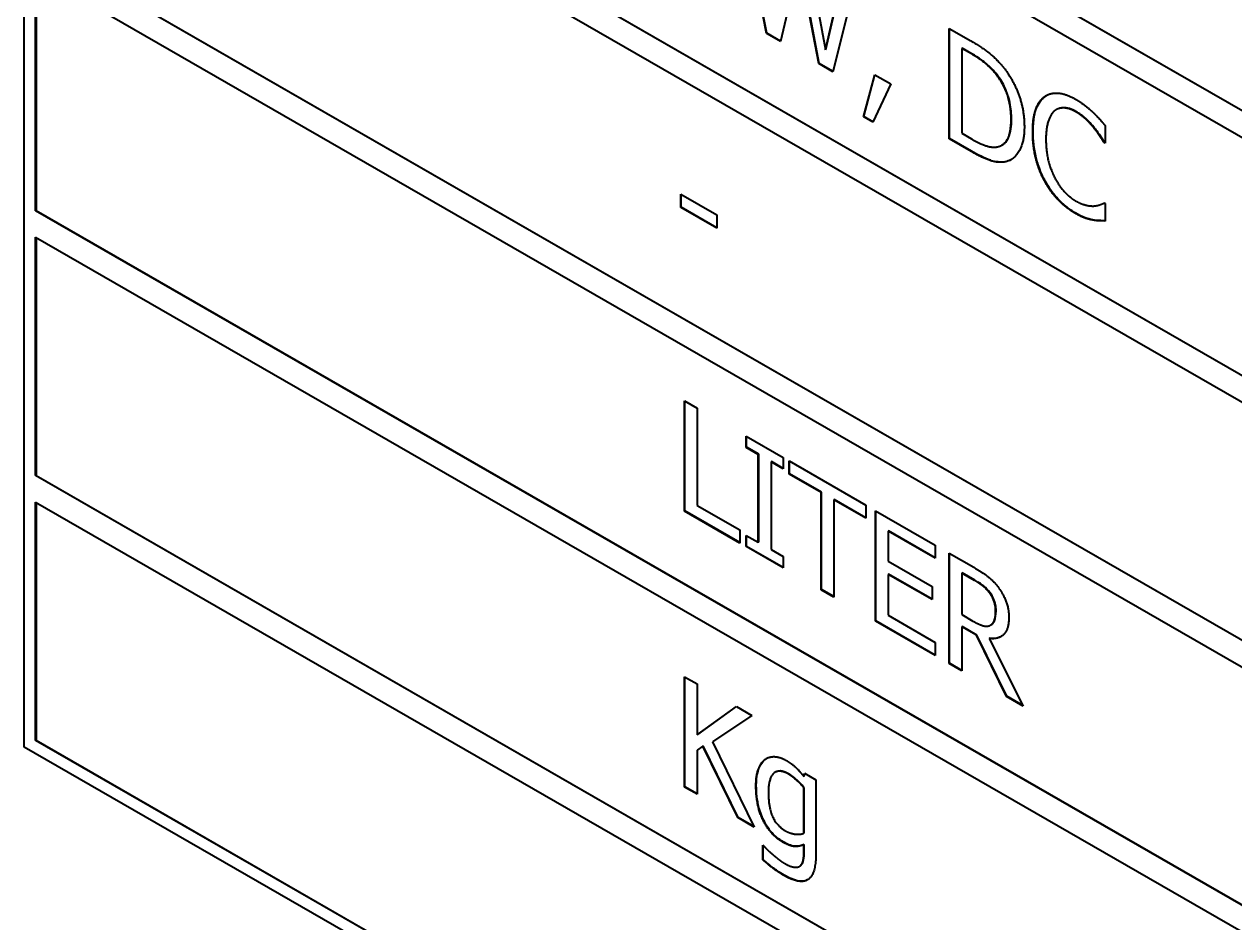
# Model space of a CAD drawing. Header units: millimetres. Extents: x 0 to 4205, y 0 to 2970.
# Drawn here: x 3770.89 to 3782.1, y 2233.51 to 2241.83 of the extents above; entities that cross this region are included whole.
import ezdxf

# ---------------------------------------------------------------- set-up
doc = ezdxf.new("R2010")
doc.units = ezdxf.units.MM
doc.header["$LTSCALE"] = 5
doc.layers.add('가시적인 것(ISO)', color=3, linetype='Continuous', lineweight=40)
doc.layers.add('가시적인 좁은 것(ISO)', color=3, linetype='Continuous', lineweight=35)

msp = doc.modelspace()

# ---------------------------------------------------------------- linework, layer by layer
at = {"layer": '가시적인 것(ISO)'}
for p, q in [((3770.8882, 2235.1327), (3770.8882, 2254.7539)), ((3803.309, 2228.8487), (3770.9942, 2247.4575)), ((3770.9978, 2247.4595), (3803.309, 2228.8527)), ((3770.9942, 2247.2122), (3803.309, 2228.6034)), ((3803.309, 2226.396), (3770.9942, 2245.0049)), ((3770.9978, 2245.0069), (3803.309, 2226.4001)), ((3770.9942, 2244.7596), (3803.309, 2226.1507)), ((3777.7602, 2241.7416), (3777.5346, 2242.8935)), ((3777.7637, 2241.7436), (3777.539, 2242.8909)), ((3803.309, 2223.9434), (3770.9942, 2242.5522)), ((3770.9978, 2242.5543), (3803.309, 2223.9474)), ((3778.1291, 2242.5511), (3778.3067, 2241.5917)), ((3778.0653, 2242.4139), (3777.8906, 2241.6665)), ((3778.2451, 2241.4623), (3778.0653, 2242.4139)), ((3778.2487, 2241.4644), (3778.0689, 2242.4159)), ((3778.3067, 2241.5917), (3778.4836, 2242.3469)), ((3778.3103, 2241.5937), (3778.4863, 2242.3454)), ((3770.9942, 2240.0996), (3770.9942, 2242.307)), ((3770.9942, 2242.307), (3803.309, 2223.6981)), ((3770.9978, 2242.3049), (3770.9978, 2240.1016)), ((3778.599, 2242.2805), (3778.3769, 2241.3865)), ((3779.452, 2240.7673), (3779.452, 2241.7893)), ((3779.452, 2241.7893), (3779.6533, 2241.6734)), ((3779.4556, 2240.7694), (3779.4556, 2241.7872)), ((3777.7637, 2241.7436), (3777.7602, 2241.7416)), ((3777.8906, 2241.6665), (3777.7602, 2241.7416)), ((3777.8914, 2241.6701), (3777.7637, 2241.7436)), ((3778.3103, 2241.5937), (3778.3067, 2241.5917)), ((3779.573, 2241.6061), (3779.5695, 2241.604)), ((3779.5695, 2241.604), (3779.5695, 2240.8173)), ((3779.659, 2241.5525), (3779.5695, 2241.604)), ((3779.6626, 2241.5545), (3779.573, 2241.6061)), ((3778.2487, 2241.4644), (3778.2451, 2241.4623)), ((3778.3769, 2241.3865), (3778.2451, 2241.4623)), ((3778.3778, 2241.39), (3778.2487, 2241.4644)), ((3778.6584, 2240.9701), (3778.763, 2241.3596)), ((3778.6619, 2240.9721), (3778.7656, 2241.3581)), ((3778.763, 2241.3596), (3778.9113, 2241.2742)), ((3778.9113, 2241.2742), (3778.7451, 2240.9202)), ((3780.4465, 2241.037), (3780.443, 2241.0349)), ((3778.6619, 2240.9721), (3778.6584, 2240.9701)), ((3778.7451, 2240.9202), (3778.6584, 2240.9701)), ((3778.7466, 2240.9234), (3778.6619, 2240.9721)), ((3780.8968, 2240.8894), (3780.8968, 2240.7254)), ((3779.4556, 2240.7694), (3779.452, 2240.7673)), ((3779.6555, 2240.6502), (3779.452, 2240.7673)), ((3779.659, 2240.6522), (3779.4556, 2240.7694)), ((3779.5695, 2240.8173), (3779.659, 2240.7657)), ((3779.9454, 2240.7094), (3779.9419, 2240.7073)), ((3780.891, 2240.7328), (3780.8875, 2240.7308)), ((3780.8968, 2240.7254), (3780.8875, 2240.7308)), ((3780.8968, 2240.7295), (3780.891, 2240.7328)), ((3779.972, 2240.554), (3779.9685, 2240.5519)), ((3776.9673, 2240.1306), (3776.9673, 2240.2549)), ((3776.9673, 2240.2549), (3777.3018, 2240.0622)), ((3776.9708, 2240.1327), (3776.9708, 2240.2528)), ((3770.9978, 2240.1016), (3770.9942, 2240.0996)), ((3803.309, 2221.4907), (3770.9942, 2240.0996)), ((3770.9978, 2240.1016), (3803.309, 2221.4948)), ((3776.9708, 2240.1327), (3776.9673, 2240.1306)), ((3777.3018, 2239.938), (3776.9673, 2240.1306)), ((3777.3018, 2239.9421), (3776.9708, 2240.1327)), ((3780.8882, 2240.1722), (3780.8879, 2240.172)), ((3780.8882, 2240.1722), (3780.8968, 2240.1672)), ((3780.8968, 2240.1672), (3780.8968, 2240.0049)), ((3777.3018, 2240.0622), (3777.3018, 2239.938)), ((3780.7828, 2240.0166), (3780.7793, 2240.0146)), ((3770.9942, 2237.6469), (3770.9942, 2239.8543)), ((3770.9942, 2239.8543), (3803.309, 2221.2455)), ((3770.9978, 2239.8523), (3770.9978, 2237.649)), ((3777.0031, 2237.3178), (3777.0031, 2238.3398)), ((3777.0031, 2238.3398), (3777.1206, 2238.2721)), ((3777.0066, 2237.3199), (3777.0066, 2238.3377)), ((3777.1206, 2238.2721), (3777.1206, 2237.3711)), ((3777.5733, 2237.9071), (3777.5733, 2238.0114)), ((3777.5733, 2238.0114), (3777.9156, 2237.8143)), ((3777.5768, 2237.9091), (3777.5768, 2238.0094)), ((3777.5768, 2237.9091), (3777.5733, 2237.9071)), ((3777.6857, 2237.8423), (3777.5733, 2237.9071)), ((3777.6892, 2237.8444), (3777.5768, 2237.9091)), ((3777.6892, 2237.8444), (3777.6857, 2237.8423)), ((3777.6857, 2237.0291), (3777.6857, 2237.8423)), ((3777.6892, 2237.0311), (3777.6892, 2237.8444)), ((3777.8067, 2237.7767), (3777.8032, 2237.7747)), ((3777.9156, 2237.7099), (3777.8032, 2237.7747)), ((3777.8032, 2237.7747), (3777.8032, 2236.9615)), ((3777.9156, 2237.714), (3777.8067, 2237.7767)), ((3777.9156, 2237.8143), (3777.9156, 2237.7099)), ((3777.9708, 2237.6616), (3777.9708, 2237.7825)), ((3777.9708, 2237.7825), (3778.6813, 2237.3733)), ((3777.9743, 2237.6636), (3777.9743, 2237.7805)), ((3770.9978, 2237.649), (3770.9942, 2237.6469)), ((3803.309, 2219.0381), (3770.9942, 2237.6469)), ((3770.9978, 2237.649), (3803.309, 2219.0422)), ((3777.9743, 2237.6636), (3777.9708, 2237.6616)), ((3778.2673, 2237.4908), (3777.9708, 2237.6616)), ((3778.2709, 2237.4929), (3777.9743, 2237.6636)), ((3770.9942, 2235.1943), (3770.9942, 2237.4017)), ((3770.9942, 2237.4017), (3803.309, 2218.7928)), ((3770.9978, 2237.3996), (3770.9978, 2235.1963)), ((3778.2709, 2237.4929), (3778.2673, 2237.4908)), ((3778.2673, 2236.5898), (3778.2673, 2237.4908)), ((3778.2709, 2236.5919), (3778.2709, 2237.4929)), ((3778.3883, 2237.4252), (3778.3848, 2237.4232)), ((3778.6813, 2237.2524), (3778.3848, 2237.4232)), ((3778.3848, 2237.4232), (3778.3848, 2236.5222)), ((3778.6813, 2237.2565), (3778.3883, 2237.4252)), ((3777.0066, 2237.3199), (3777.0031, 2237.3178)), ((3777.5152, 2237.0229), (3777.0031, 2237.3178)), ((3777.5152, 2237.027), (3777.0066, 2237.3199)), ((3777.1206, 2237.3711), (3777.5152, 2237.1438)), ((3778.6813, 2237.3733), (3778.6813, 2237.2524)), ((3778.7709, 2236.2999), (3778.7709, 2237.3218)), ((3778.7709, 2237.3218), (3779.3238, 2237.0034)), ((3778.7744, 2236.3019), (3778.7744, 2237.3198)), ((3777.5152, 2237.1438), (3777.5152, 2237.0229)), ((3777.5733, 2236.9895), (3777.5733, 2237.0939)), ((3777.5733, 2237.0939), (3777.6857, 2237.0291)), ((3777.5768, 2236.9915), (3777.5768, 2237.0918)), ((3778.8919, 2237.1353), (3778.8883, 2237.1332)), ((3779.3238, 2236.8824), (3778.8883, 2237.1332)), ((3778.8883, 2237.1332), (3778.8883, 2236.8533)), ((3779.3238, 2236.8865), (3778.8919, 2237.1353)), ((3777.5768, 2236.9915), (3777.5733, 2236.9895)), ((3777.9156, 2236.7923), (3777.5733, 2236.9895)), ((3777.9156, 2236.7964), (3777.5768, 2236.9915)), ((3777.6892, 2237.0311), (3777.6857, 2237.0291)), ((3777.8032, 2236.9615), (3777.9156, 2236.8967)), ((3779.3238, 2237.0034), (3779.3238, 2236.8824)), ((3777.9156, 2236.8967), (3777.9156, 2236.7923)), ((3778.8883, 2236.8533), (3779.2945, 2236.6194)), ((3779.4528, 2236.9291), (3779.6805, 2236.7979)), ((3779.4528, 2235.9072), (3779.4528, 2236.9291)), ((3779.4563, 2235.9092), (3779.4563, 2236.9271)), ((3778.8919, 2236.7344), (3778.8883, 2236.7324)), ((3778.8883, 2236.7324), (3778.8883, 2236.3531)), ((3779.2945, 2236.4985), (3778.8883, 2236.7324)), ((3779.2945, 2236.5026), (3778.8919, 2236.7344)), ((3779.5738, 2236.7459), (3779.5702, 2236.7439)), ((3779.687, 2236.6766), (3779.5702, 2236.7439)), ((3779.5702, 2236.7439), (3779.5702, 2236.3596)), ((3779.6905, 2236.6787), (3779.5738, 2236.7459)), ((3779.2945, 2236.6194), (3779.2945, 2236.4985)), ((3778.2709, 2236.5919), (3778.2673, 2236.5898)), ((3778.3848, 2236.5222), (3778.2673, 2236.5898)), ((3778.3848, 2236.5263), (3778.2709, 2236.5919)), ((3778.7744, 2236.3019), (3778.7709, 2236.2999)), ((3779.3238, 2235.9814), (3778.7709, 2236.2999)), ((3779.3238, 2235.9855), (3778.7744, 2236.3019)), ((3778.8883, 2236.3531), (3779.3238, 2236.1023)), ((3779.5702, 2236.3596), (3779.6734, 2236.3002)), ((3779.5738, 2236.2482), (3779.5702, 2236.2462)), ((3779.7049, 2236.1686), (3779.5702, 2236.2462)), ((3779.5702, 2236.2462), (3779.5702, 2235.8395)), ((3779.7084, 2236.1706), (3779.5738, 2236.2482)), ((3779.7084, 2236.1706), (3779.7049, 2236.1686)), ((3779.9842, 2235.6011), (3779.7049, 2236.1686)), ((3779.9878, 2235.6032), (3779.7084, 2236.1706)), ((3779.8331, 2236.2612), (3779.8329, 2236.2611)), ((3779.8395, 2236.2648), (3779.836, 2236.2628)), ((3779.3238, 2236.1023), (3779.3238, 2235.9814)), ((3779.8259, 2236.1411), (3779.8224, 2236.1391)), ((3779.8224, 2236.1391), (3780.1368, 2235.5133)), ((3779.4563, 2235.9092), (3779.4528, 2235.9072)), ((3779.5702, 2235.8395), (3779.4528, 2235.9072)), ((3779.5702, 2235.8436), (3779.4563, 2235.9092)), ((3777.0031, 2234.763), (3777.0031, 2235.7849)), ((3777.0031, 2235.7849), (3777.1206, 2235.7173)), ((3777.0066, 2234.765), (3777.0066, 2235.7829)), ((3777.1206, 2235.7173), (3777.1206, 2235.2477)), ((3779.9878, 2235.6032), (3779.9842, 2235.6011)), ((3780.1368, 2235.5133), (3779.9842, 2235.6011)), ((3780.1339, 2235.519), (3779.9878, 2235.6032)), ((3777.1206, 2235.2477), (3777.483, 2235.5086)), ((3777.1241, 2235.2498), (3777.4834, 2235.5084)), ((3777.483, 2235.5086), (3777.6263, 2235.4261)), ((3777.6263, 2235.4261), (3777.2602, 2235.1806)), ((3770.9978, 2235.1963), (3770.9942, 2235.1943)), ((3803.309, 2216.5854), (3770.9942, 2235.1943)), ((3770.9978, 2235.1963), (3803.309, 2216.5895)), ((3777.1241, 2235.2498), (3777.1206, 2235.2477)), ((3777.2602, 2235.1806), (3777.6477, 2234.3918)), ((3803.4151, 2216.4017), (3770.8882, 2235.1327)), ((3777.1721, 2235.141), (3777.1206, 2235.1036)), ((3777.1206, 2235.1036), (3777.1206, 2234.6954)), ((3777.1757, 2235.1431), (3777.1721, 2235.141)), ((3777.4952, 2234.4796), (3777.1721, 2235.141)), ((3777.4987, 2234.4817), (3777.1757, 2235.1431)), ((3777.8455, 2234.9012), (3777.842, 2234.8992)), ((3778.1076, 2234.8615), (3778.114, 2234.8901)), ((3778.1111, 2234.8636), (3778.1076, 2234.8615)), ((3778.1111, 2234.8636), (3778.1168, 2234.8886)), ((3778.114, 2234.8901), (3778.2193, 2234.8295)), ((3778.2193, 2234.8295), (3778.2193, 2234.1504)), ((3777.0066, 2234.765), (3777.0031, 2234.763)), ((3777.1206, 2234.6954), (3777.0031, 2234.763)), ((3777.1206, 2234.6994), (3777.0066, 2234.765)), ((3778.1111, 2234.7584), (3778.1076, 2234.7564)), ((3778.1076, 2234.3348), (3778.1076, 2234.7564)), ((3778.1111, 2234.3369), (3778.1111, 2234.7584)), ((3777.4987, 2234.4817), (3777.4952, 2234.4796)), ((3777.6477, 2234.3918), (3777.4952, 2234.4796)), ((3777.645, 2234.3975), (3777.4987, 2234.4817)), ((3778.1111, 2234.3369), (3778.1076, 2234.3348)), ((3777.7273, 2234.0893), (3777.7273, 2234.2234)), ((3777.7273, 2234.2234), (3777.733, 2234.2201)), ((3777.7308, 2234.0913), (3777.7308, 2234.2214)), ((3778.1111, 2234.2309), (3778.1076, 2234.2288)), ((3778.1076, 2234.1618), (3778.1076, 2234.2288)), ((3778.1111, 2234.1638), (3778.1111, 2234.2309)), ((3777.7308, 2234.0913), (3777.7273, 2234.0893)), ((3778.0697, 2234.0296), (3778.0661, 2234.0276)), ((3778.0767, 2234.0345), (3778.0732, 2234.0325))]:
    msp.add_line(p, q, dxfattribs=at)
for points, degree in [([(3779.6533, 2241.6734), (3779.7779, 2241.6016), (3779.9198, 2241.4768), (3779.9699, 2241.4099)], 2), ([(3779.8926, 2241.3567), (3779.8453, 2241.4162), (3779.7386, 2241.5067), (3779.659, 2241.5525)], 2), ([(3780.0265, 2240.9483), (3780.0265, 2241.0659), (3779.9592, 2241.2711), (3779.8926, 2241.3567)], 2), ([(3779.9699, 2241.4099), (3780.0551, 2241.2954), (3780.149, 2241.0252), (3780.149, 2240.8761)], 2), ([(3780.2263, 2240.8316), (3780.2263, 2240.9599), (3780.2829, 2241.1178), (3780.3366, 2241.1573)], 2), ([(3780.3366, 2241.1573), (3780.3896, 2241.1955), (3780.5343, 2241.1842), (3780.6239, 2241.1327)], 2), ([(3780.3402, 2241.1593), (3780.3445, 2241.1625), (3780.349, 2241.1654), (3780.3536, 2241.1681)], 3), ([(3780.6239, 2241.1327), (3780.6683, 2241.1071), (3780.7464, 2241.0472), (3780.7793, 2241.0167)], 2), ([(3780.4276, 2241.0246), (3780.3904, 2240.9938), (3780.3488, 2240.8596), (3780.3488, 2240.761)], 2), ([(3780.6232, 2241.0171), (3780.5666, 2241.0497), (3780.4656, 2241.0541), (3780.4276, 2241.0246)], 2), ([(3780.7879, 2240.8734), (3780.7542, 2240.9143), (3780.6747, 2240.9874), (3780.6232, 2241.0171)], 2), ([(3780.7793, 2241.0167), (3780.808, 2240.9894), (3780.8674, 2240.9245), (3780.8968, 2240.8894)], 2), ([(3779.9033, 2240.693), (3779.9649, 2240.7055), (3780.0265, 2240.8291), (3780.0265, 2240.9483)], 2), ([(3780.149, 2240.8761), (3780.149, 2240.7362), (3780.0508, 2240.5674), (3779.9685, 2240.5519)], 2), ([(3780.8875, 2240.7308), (3780.8717, 2240.7564), (3780.823, 2240.8308), (3780.7879, 2240.8734)], 2), ([(3779.659, 2240.7657), (3779.7371, 2240.7208), (3779.8553, 2240.6817), (3779.9033, 2240.693)], 2), ([(3780.3374, 2240.3734), (3780.2844, 2240.4702), (3780.2263, 2240.7024), (3780.2263, 2240.8316)], 2), ([(3780.3488, 2240.761), (3780.3488, 2240.6559), (3780.3925, 2240.4792), (3780.4305, 2240.4051)], 2), ([(3779.9685, 2240.5519), (3779.9011, 2240.5418), (3779.7629, 2240.5883), (3779.6555, 2240.6502)], 2), ([(3780.0256, 2240.5732), (3780.0093, 2240.5641), (3779.9914, 2240.5576), (3779.972, 2240.554)], 3), ([(3780.6217, 2240.0755), (3780.5358, 2240.125), (3780.3904, 2240.2758), (3780.3374, 2240.3734)], 2), ([(3780.4305, 2240.4051), (3780.4677, 2240.3332), (3780.5673, 2240.2245), (3780.6232, 2240.1923)], 2), ([(3780.6232, 2240.1923), (3780.674, 2240.163), (3780.7607, 2240.1421), (3780.7943, 2240.1442)], 2), ([(3780.7943, 2240.1442), (3780.8266, 2240.1472), (3780.8746, 2240.1643), (3780.8882, 2240.1722)], 2), ([(3780.7793, 2240.0146), (3780.7406, 2240.022), (3780.6747, 2240.045), (3780.6217, 2240.0755)], 2), ([(3780.8968, 2240.0049), (3780.8674, 2240.0061), (3780.8158, 2240.0068), (3780.7793, 2240.0146)], 2), ([(3779.6805, 2236.7979), (3779.7565, 2236.7542), (3779.8589, 2236.6762), (3779.9054, 2236.6146)], 2), ([(3779.8274, 2236.561), (3779.8023, 2236.5945), (3779.7357, 2236.6486), (3779.687, 2236.6766)], 2), ([(3779.9054, 2236.6146), (3779.952, 2236.553), (3780.0057, 2236.4136), (3780.0057, 2236.3333)], 2), ([(3779.8832, 2236.393), (3779.8832, 2236.4377), (3779.856, 2236.5221), (3779.8274, 2236.561)], 2), ([(3779.8331, 2236.2612), (3779.8589, 2236.2745), (3779.8832, 2236.34), (3779.8832, 2236.393)], 2), ([(3779.6734, 2236.3002), (3779.7242, 2236.2709), (3779.8052, 2236.245), (3779.8331, 2236.2612)], 2), ([(3780.0057, 2236.3333), (3780.0057, 2236.2215), (3779.9069, 2236.1268), (3779.8224, 2236.1391)], 2), ([(3777.7487, 2235.0193), (3777.786, 2235.0467), (3777.8884, 2235.0416), (3777.9429, 2235.0102)], 2), ([(3777.6635, 2234.7736), (3777.6635, 2234.8688), (3777.7101, 2234.9894), (3777.7487, 2235.0193)], 2), ([(3777.7523, 2235.0214), (3777.7556, 2235.0238), (3777.759, 2235.0261), (3777.7625, 2235.0282)], 3), ([(3777.9429, 2235.0102), (3777.9944, 2234.9805), (3778.0696, 2234.9091), (3778.1076, 2234.8615)], 2), ([(3777.9608, 2234.884), (3777.8762, 2234.9327), (3777.7788, 2234.8447), (3777.7788, 2234.7097)], 2), ([(3778.1076, 2234.7564), (3778.0661, 2234.8035), (3777.9959, 2234.8638), (3777.9608, 2234.884)], 2), ([(3777.9106, 2234.2537), (3777.7974, 2234.3188), (3777.6635, 2234.5906), (3777.6635, 2234.7736)], 2), ([(3777.7788, 2234.7097), (3777.7788, 2234.5821), (3777.8526, 2234.4063), (3777.9357, 2234.3585)], 2), ([(3778.1076, 2234.2288), (3778.0625, 2234.2093), (3777.9758, 2234.2161), (3777.9106, 2234.2537)], 2), ([(3777.9357, 2234.3585), (3777.9794, 2234.3333), (3778.0711, 2234.3203), (3778.1076, 2234.3348)], 2), ([(3777.733, 2234.2201), (3777.7444, 2234.2077), (3777.7881, 2234.1644), (3777.8161, 2234.1408)], 2), ([(3777.8161, 2234.1408), (3777.8469, 2234.114), (3777.8992, 2234.0731), (3777.93, 2234.0554)], 2), ([(3778.2193, 2234.1504), (3778.2193, 2233.955), (3778.0725, 2233.8573), (3777.9214, 2233.9444)], 2), ([(3778.0732, 2234.0325), (3778.0926, 2234.0495), (3778.1076, 2234.1145), (3778.1076, 2234.1618)], 2), ([(3777.9214, 2233.9444), (3777.8727, 2233.9724), (3777.7709, 2234.0492), (3777.7273, 2234.0893)], 2), ([(3777.93, 2234.0554), (3777.9815, 2234.0257), (3778.0532, 2234.0159), (3778.0732, 2234.0325)], 2), ([(3778.0697, 2234.0296), (3778.0722, 2234.031), (3778.0745, 2234.0327), (3778.0767, 2234.0345)], 3)]:
    msp.add_open_spline(points, degree=degree, dxfattribs=at)
for points, knots in [([(3779.8961, 2241.3587), (3779.8646, 2241.3984), (3779.8311, 2241.4333), (3779.7736, 2241.482), (3779.7332, 2241.5138), (3779.6626, 2241.5545)], [-0.15764581, -0.15764581, -0.15764581, -0.15764581, -0.05990397, -0.05990397, 0, 0, 0, 0]), ([(3780.03, 2240.9504), (3780.03, 2240.998), (3780.0259, 2241.0489), (3780.0055, 2241.146), (3779.9912, 2241.1914), (3779.9504, 2241.2803), (3779.9255, 2241.321), (3779.8961, 2241.3587)], [-0.094129678, -0.094129678, -0.094129678, -0.094129678, -0.059150701, -0.059150701, -0.029242997, -0.029242997, 0, 0, 0, 0]), ([(3780.2299, 2240.8336), (3780.2299, 2240.9516), (3780.2478, 2241.0142), (3780.2792, 2241.0959), (3780.3051, 2241.1335), (3780.3402, 2241.1593)], [-0.077949546, -0.077949546, -0.077949546, -0.077949546, -0.045004357, -0.045004357, 0, 0, 0, 0]), ([(3780.6267, 2241.0192), (3780.6066, 2241.0307), (3780.5868, 2241.0396), (3780.5448, 2241.0523), (3780.5261, 2241.0542), (3780.4871, 2241.0539), (3780.4656, 2241.0479), (3780.4465, 2241.037)], [-0.055754061, -0.055754061, -0.055754061, -0.055754061, -0.043541674, -0.043541674, -0.029538231, -0.029538231, -0.006443211, -0.006443211, -0.006443211, -0.006443211]), ([(3780.7914, 2240.8754), (3780.7599, 2240.9138), (3780.7322, 2240.9399), (3780.6887, 2240.9799), (3780.6572, 2241.0016), (3780.6267, 2241.0192)], [-0.038443548, -0.038443548, -0.038443548, -0.038443548, -0.02591263, -0.02591263, 0, 0, 0, 0]), ([(3779.9454, 2240.7094), (3779.9517, 2240.713), (3779.9578, 2240.7173), (3779.9838, 2240.7395), (3779.9958, 2240.7611), (3780.0235, 2240.8236), (3780.03, 2240.8871), (3780.03, 2240.9504)], [-0.066473904, -0.066473904, -0.066473904, -0.066473904, -0.062090303, -0.062090303, -0.046389425, -0.046389425, 0, 0, 0, 0]), ([(3780.891, 2240.7328), (3780.878, 2240.754), (3780.8645, 2240.7749), (3780.8328, 2240.8233), (3780.812, 2240.8506), (3780.7914, 2240.8754)], [-0.034806296, -0.034806296, -0.034806296, -0.034806296, -0.019881797, -0.019881797, 0, 0, 0, 0]), ([(3780.3409, 2240.3755), (3780.3227, 2240.4086), (3780.3072, 2240.4426), (3780.2769, 2240.5211), (3780.2658, 2240.5605), (3780.2376, 2240.6736), (3780.2299, 2240.7567), (3780.2299, 2240.8336)], [-0.089367682, -0.089367682, -0.089367682, -0.089367682, -0.074910488, -0.074910488, -0.056459149, -0.056459149, 0, 0, 0, 0]), ([(3779.972, 2240.554), (3779.9098, 2240.5446), (3779.8604, 2240.5588), (3779.7805, 2240.5856), (3779.7149, 2240.62), (3779.659, 2240.6522)], [-0.068800727, -0.068800727, -0.068800727, -0.068800727, -0.04741805, -0.04741805, 0, 0, 0, 0]), ([(3780.6253, 2240.0776), (3780.5942, 2240.0955), (3780.5633, 2240.1166), (3780.5039, 2240.165), (3780.4755, 2240.1919), (3780.4076, 2240.2675), (3780.3716, 2240.3189), (3780.3409, 2240.3755)], [-0.089705364, -0.089705364, -0.089705364, -0.089705364, -0.063541558, -0.063541558, -0.038670028, -0.038670028, 0, 0, 0, 0]), ([(3780.7828, 2240.0166), (3780.7594, 2240.0211), (3780.7355, 2240.027), (3780.686, 2240.0443), (3780.655, 2240.0604), (3780.6253, 2240.0776)], [-0.049518845, -0.049518845, -0.049518845, -0.049518845, -0.025242968, -0.025242968, 0, 0, 0, 0]), ([(3780.8968, 2240.0071), (3780.8795, 2240.0078), (3780.8623, 2240.0083), (3780.8256, 2240.0088), (3780.8036, 2240.0122), (3780.7828, 2240.0166)], [-0.034548104, -0.034548104, -0.034548104, -0.034548104, -0.018421588, -0.018421588, 0, 0, 0, 0]), ([(3779.8309, 2236.563), (3779.8132, 2236.5867), (3779.7933, 2236.6067), (3779.7576, 2236.6357), (3779.7328, 2236.6543), (3779.6905, 2236.6787)], [-0.085678666, -0.085678666, -0.085678666, -0.085678666, -0.035846928, -0.035846928, 0, 0, 0, 0]), ([(3779.8868, 2236.3951), (3779.8868, 2236.4128), (3779.8852, 2236.4315), (3779.878, 2236.4674), (3779.8728, 2236.4856), (3779.8557, 2236.5255), (3779.8443, 2236.5449), (3779.8309, 2236.563)], [-0.041401278, -0.041401278, -0.041401278, -0.041401278, -0.026401168, -0.026401168, -0.013710485, -0.013710485, 0, 0, 0, 0]), ([(3779.8395, 2236.2648), (3779.8469, 2236.2691), (3779.8534, 2236.2746), (3779.8655, 2236.2893), (3779.8706, 2236.2986), (3779.881, 2236.3266), (3779.8868, 2236.3528), (3779.8868, 2236.3951)], [-0.067052833, -0.067052833, -0.067052833, -0.067052833, -0.050253973, -0.050253973, -0.03103761, -0.03103761, 0, 0, 0, 0]), ([(3779.9327, 2236.1561), (3779.9311, 2236.1552), (3779.9295, 2236.1544), (3779.8983, 2236.1388), (3779.8637, 2236.1356), (3779.8259, 2236.1411)], [-0.036114547, -0.036114547, -0.036114547, -0.036114547, -0.03422864, -0.03422864, 0, 0, 0, 0]), ([(3777.667, 2234.7756), (3777.667, 2234.8654), (3777.6825, 2234.9117), (3777.706, 2234.9705), (3777.7256, 2235.0008), (3777.7523, 2235.0214)], [-0.056708966, -0.056708966, -0.056708966, -0.056708966, -0.034727309, -0.034727309, 0, 0, 0, 0]), ([(3777.9643, 2234.886), (3777.9508, 2234.8938), (3777.9373, 2234.9002), (3777.9117, 2234.9088), (3777.8998, 2234.9112), (3777.8723, 2234.912), (3777.858, 2234.9085), (3777.8455, 2234.9012)], [-0.079199714, -0.079199714, -0.079199714, -0.079199714, -0.071412078, -0.071412078, -0.064140532, -0.064140532, -0.0538586, -0.0538586, -0.0538586, -0.0538586]), ([(3778.1111, 2234.7584), (3778.0869, 2234.7859), (3778.0606, 2234.8132), (3778.0188, 2234.8492), (3777.9946, 2234.8686), (3777.9643, 2234.886)], [-0.06850382, -0.06850382, -0.06850382, -0.06850382, -0.025712878, -0.025712878, 0, 0, 0, 0]), ([(3777.9142, 2234.2557), (3777.8961, 2234.2661), (3777.8781, 2234.2783), (3777.8439, 2234.3062), (3777.8278, 2234.3214), (3777.7865, 2234.3676), (3777.7641, 2234.4003), (3777.7208, 2234.4801), (3777.7038, 2234.525), (3777.6731, 2234.6414), (3777.667, 2234.712), (3777.667, 2234.7756)], [-0.1310128, -0.1310128, -0.1310128, -0.1310128, -0.11567867, -0.11567867, -0.10129166, -0.10129166, -0.0769093, -0.0769093, -0.04669122, -0.04669122, 0, 0, 0, 0]), ([(3778.1111, 2234.2309), (3778.0682, 2234.2123), (3778.0366, 2234.2134), (3777.989, 2234.218), (3777.9519, 2234.2339), (3777.9142, 2234.2557)], [-0.048420363, -0.048420363, -0.048420363, -0.048420363, -0.032065126, -0.032065126, 0, 0, 0, 0]), ([(3778.0767, 2234.0345), (3778.0832, 2234.0402), (3778.0887, 2234.0472), (3778.0994, 2234.0671), (3778.1023, 2234.0786), (3778.1092, 2234.1081), (3778.1111, 2234.1359), (3778.1111, 2234.1638)], [-0.028512267, -0.028512267, -0.028512267, -0.028512267, -0.025181038, -0.025181038, -0.020483409, -0.020483409, 0, 0, 0, 0]), ([(3777.9249, 2233.9464), (3777.88, 2233.9722), (3777.8438, 2233.9989), (3777.7935, 2234.0369), (3777.7617, 2234.063), (3777.7308, 2234.0913)], [-0.04320278, -0.04320278, -0.04320278, -0.04320278, -0.027314914, -0.027314914, 0, 0, 0, 0]), ([(3778.1423, 2233.9038), (3778.1412, 2233.9033), (3778.1402, 2233.9027), (3778.1169, 2233.891), (3778.0908, 2233.8884), (3778.0189, 2233.8986), (3777.971, 2233.9199), (3777.9249, 2233.9464)], [-0.06620334, -0.06620334, -0.06620334, -0.06620334, -0.065047256, -0.065047256, -0.039112374, -0.039112374, 0, 0, 0, 0])]:
    msp.add_open_spline(points, degree=3, knots=knots, dxfattribs=at)
at = {"layer": '가시적인 좁은 것(ISO)'}
for p, q in [((3779.6626, 2241.5545), (3779.659, 2241.5525)), ((3779.8961, 2241.3587), (3779.8926, 2241.3567)), ((3780.3402, 2241.1593), (3780.3366, 2241.1573)), ((3780.6267, 2241.0192), (3780.6232, 2241.0171)), ((3780.03, 2240.9504), (3780.0265, 2240.9483)), ((3780.7914, 2240.8754), (3780.7879, 2240.8734)), ((3780.2299, 2240.8336), (3780.2263, 2240.8316)), ((3779.659, 2240.6522), (3779.6555, 2240.6502)), ((3780.3409, 2240.3755), (3780.3374, 2240.3734)), ((3780.6253, 2240.0776), (3780.6217, 2240.0755)), ((3779.6905, 2236.6787), (3779.687, 2236.6766)), ((3779.8309, 2236.563), (3779.8274, 2236.561)), ((3779.8868, 2236.3951), (3779.8832, 2236.393)), ((3777.7523, 2235.0214), (3777.7487, 2235.0193)), ((3777.9643, 2234.886), (3777.9608, 2234.884)), ((3777.667, 2234.7756), (3777.6635, 2234.7736)), ((3777.9142, 2234.2557), (3777.9106, 2234.2537)), ((3778.1111, 2234.1638), (3778.1076, 2234.1618)), ((3777.9249, 2233.9464), (3777.9214, 2233.9444))]:
    msp.add_line(p, q, dxfattribs=at)

doc.saveas('drawing.dxf')
